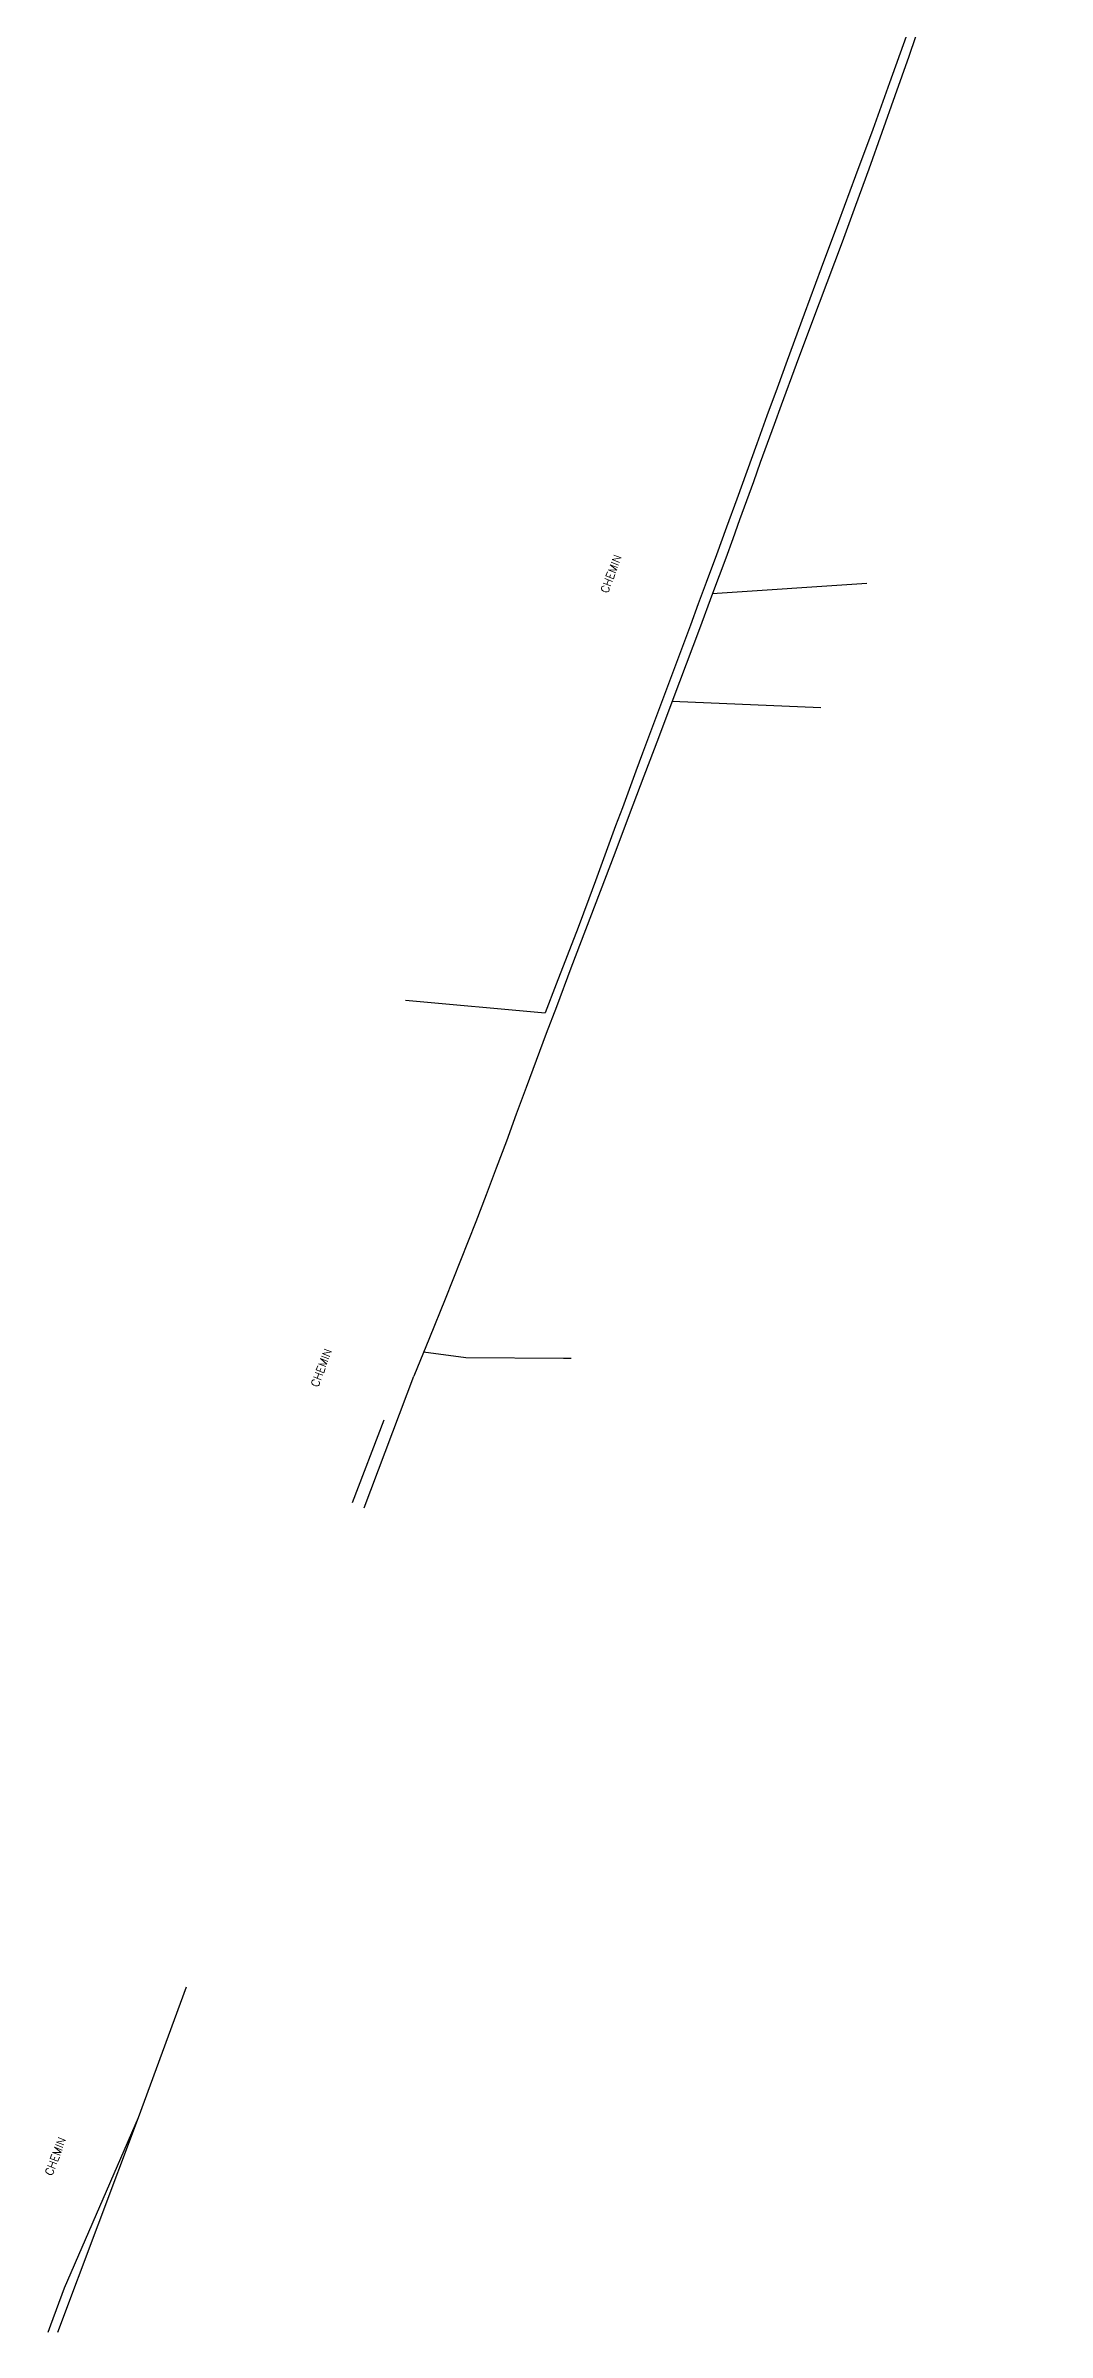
# Model space of a CAD drawing. Header units: millimetres. Extents: x 167000 to 168000, y 139000 to 140000.
# Drawn here: x 167036 to 167255, y 139000 to 139500 of the extents above; entities that cross this region are included whole.
import ezdxf

# ---------------------------------------------------------------- set-up
doc = ezdxf.new("R2010")
doc.units = ezdxf.units.MM
for name, color, linetype in [('W0071', 7, 'CONTINUOUS'), ('W0211', 2, 'CONTINUOUS'), ('W0330', 7, 'CONTINUOUS'), ('W0989', 7, 'CONTINUOUS')]:
    doc.layers.add(name, color=color, linetype=linetype)
doc.styles.get("Standard").update_dxf_attribs({"font": 'romans.shx', "width": 0.85})

msp = doc.modelspace()

# ---------------------------------------------------------------- linework, layer by layer
at = {"layer": 'W0071'}
for points in [[(167254.16, 139583.69), (167250.69, 139574.9), (167247.28, 139566.08), (167243.94, 139557.23), (167240.67, 139548.36), (167239.05, 139543.86), (167237.46, 139539.34), (167235.9, 139534.82), (167234.35, 139530.3), (167232.8, 139525.77), (167231.25, 139521.25), (167229.69, 139516.73), (167228.1, 139512.22), (167224.47, 139502.04), (167220.81, 139491.87), (167217.12, 139481.71), (167213.39, 139471.57)], [(167255.31, 139579.58), (167252.66, 139572.8), (167250.03, 139566.02), (167247.42, 139559.22), (167244.83, 139552.42), (167242.11, 139545.19), (167239.4, 139537.94), (167236.72, 139530.69), (167234.07, 139523.42), (167232.53, 139519.13), (167231.01, 139514.83), (167229.5, 139510.53), (167228, 139506.22), (167226.5, 139501.91), (167225, 139497.61), (167223.49, 139493.31), (167221.97, 139489.01), (167219.11, 139481.02), (167216.24, 139473.03), (167213.35, 139465.05), (167210.45, 139457.08)], [(167213.39, 139471.57), (167209.63, 139461.48), (167205.88, 139451.38), (167202.14, 139441.28), (167198.42, 139431.17), (167196.19, 139425.1), (167193.98, 139419.04), (167191.78, 139412.97), (167189.57, 139406.9), (167187.37, 139400.83), (167185.16, 139394.76), (167182.94, 139388.69), (167180.71, 139382.63), (167178.98, 139377.96), (167177.24, 139373.3), (167175.49, 139368.63), (167173.74, 139363.97), (167171.99, 139359.31), (167170.24, 139354.65), (167168.49, 139349.99), (167166.76, 139345.32), (167165.28, 139341.34), (167163.82, 139337.35), (167162.36, 139333.37), (167160.9, 139329.38), (167159.44, 139325.39), (167157.98, 139321.4), (167156.5, 139317.42), (167155.02, 139313.44), (167152.67, 139307.21), (167150.3, 139300.98), (167147.91, 139294.76), (167145.5, 139288.55)], [(167210.45, 139457.08), (167207.08, 139448.17), (167203.73, 139439.24), (167200.41, 139430.32), (167197.1, 139421.38), (167195.57, 139417.21), (167194.05, 139413.03), (167192.54, 139408.85), (167191.04, 139404.67), (167189.53, 139400.49), (167188.02, 139396.31), (167186.5, 139392.14), (167184.97, 139387.96), (167182.11, 139380.22), (167179.23, 139372.49), (167176.33, 139364.76), (167173.43, 139357.04), (167170.26, 139348.63), (167167.08, 139340.24), (167163.88, 139331.84), (167160.69, 139323.45), (167157.49, 139315.06), (167154.29, 139306.66), (167151.11, 139298.27), (167147.93, 139289.87), (167145.72, 139283.99), (167143.53, 139278.11), (167141.35, 139272.22), (167139.17, 139266.33), (167136.99, 139260.45), (167134.78, 139254.57), (167132.56, 139248.7), (167130.3, 139242.84), (167126.98, 139234.37), (167123.61, 139225.91), (167120.19, 139217.48), (167116.72, 139209.07)], [(167038.89, 139000), (167056.56, 139046.95)], [(167040.37, 139009.72), (167056.56, 139046.95)], [(167036.75, 139000), (167037.37, 139001.65), (167040.37, 139009.72)]]:
    msp.add_lwpolyline(points, dxfattribs=at)
at = {"layer": 'W0211'}
msp.add_lwpolyline([(167110.16, 139199.47), (167103.27, 139181.37)], dxfattribs=at)
at = {"layer": 'W0330'}
for points in [[(167215.87, 139382.43), (167182.04, 139380.11)], [(167205.8, 139355.19), (167173.25, 139356.57)], [(167114.93, 139291.32), (167145.5, 139288.55)], [(167151.19, 139212.9), (167149.49, 139212.91), (167128.13, 139213.08), (167118.84, 139214.34)], [(167105.87, 139180.29), (167116.72, 139209.07)], [(167056.56, 139046.95), (167067.05, 139075.55)]]:
    msp.add_lwpolyline(points, dxfattribs=at)

# ---------------------------------------------------------------- texts
at = {"layer": 'W0989'}
for p in [(167159.17, 139380.13), (167095.8, 139206.53), (167037.64, 139034.09)]:
    msp.add_text('CHEMIN', height=1.75, rotation=69.3706, dxfattribs=at).set_placement(p)

doc.saveas('drawing.dxf')
